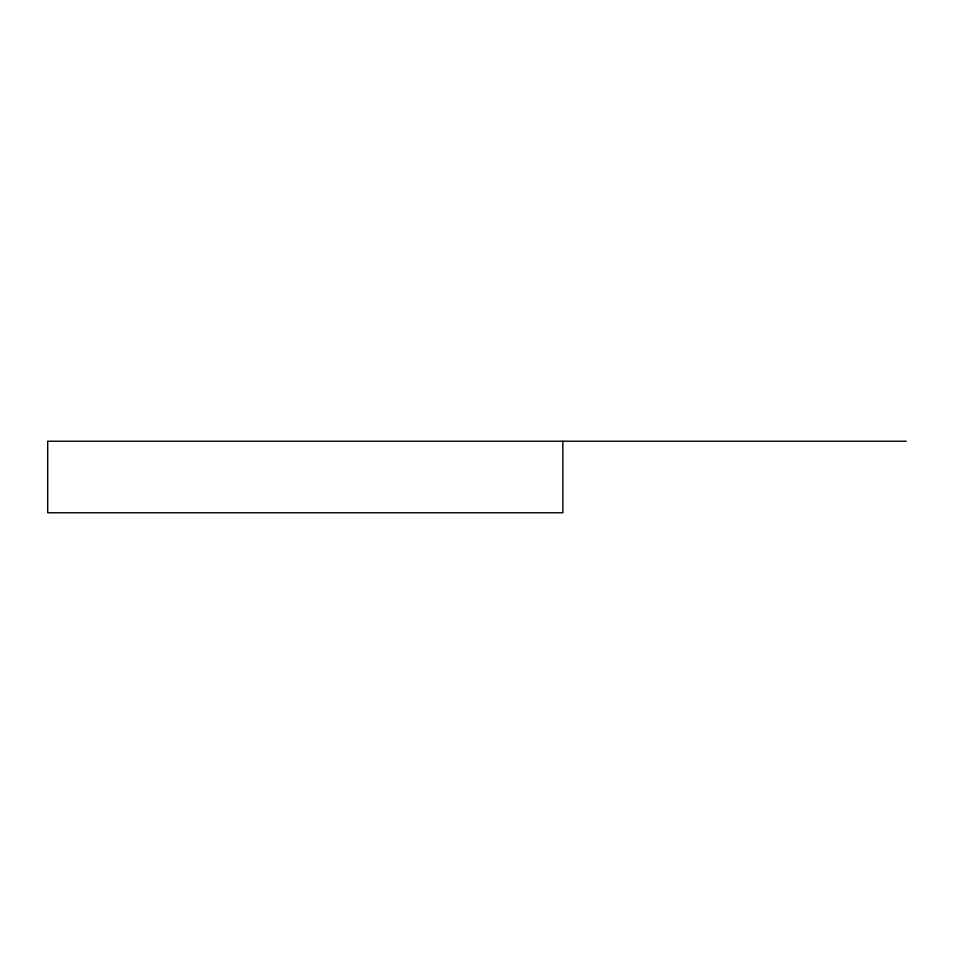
<?xml version="1.0" encoding="UTF-8"?>
<svg xmlns="http://www.w3.org/2000/svg" width="954" height="954" viewBox="0 0 954 954"><rect width="100%" height="100%" fill="white"/><g stroke="black" fill="none" stroke-linecap="round" stroke-linejoin="round"><path stroke-width="1.43" d="M906.3 441.225L47.7 441.225L47.7 512.775L562.86 512.775L562.86 441.225"/></g></svg>
